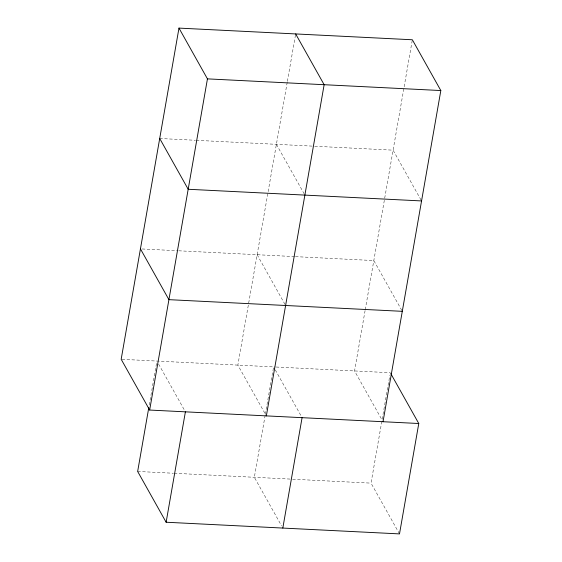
<?xml version="1.0" encoding="UTF-8"?>
<svg xmlns="http://www.w3.org/2000/svg" width="562" height="562" viewBox="0 0 562 562"><rect width="100%" height="100%" fill="white"/><g stroke="black" fill="none" stroke-linecap="round" stroke-linejoin="round"><path stroke-width="0.42" stroke-dasharray="2.81 2.11" d="M149.246 405.047L156.615 362.785M287.231 82.235L237.859 365.11L266.339 415.887M287.386 81.371L295.661 33.938M265.18 415.199L254.34 477.293L281.541 525.793M265.327 414.334L273.61 366.902L274.881 369.171M365.089 310.575L354.552 370.948L382.174 420.207M365.237 309.711L412.199 40.633M399.505 533.9L371.032 483.13L389.845 375.325M159.706 138.491L195.407 140.275M196.278 140.324L313.842 146.197M314.713 146.246L393.084 150.166L421.563 200.936M142.179 248.973L177.887 250.757M178.758 250.8L294.572 256.595M295.443 256.637L373.814 260.557L401.872 310.568M122.045 359.322L275.303 366.986M276.174 367.028L390.295 372.732M137.655 471.455L173.356 473.239M174.227 473.281L291.783 479.161M292.654 479.21L371.032 483.13M276.392 144.329L304.021 193.588M257.129 254.719L285.18 304.737M275.31 369.929L301.661 416.913M158.617 364.092L184.975 411.075"/><path stroke-width="0.84" d="M383.024 421.718L440.826 90.545L412.346 39.769L178.976 28.1L121.174 359.273L149.654 410.049L418.774 423.509L399.505 533.9L166.127 522.231L137.655 471.455L148.79 407.633M149.654 410.049L207.448 78.87L178.976 28.1M166.127 522.231L185.397 411.834M266.339 415.887L324.141 84.707L295.661 33.938M282.819 528.062L302.082 417.671M207.448 78.87L440.826 90.545M421.563 200.936L188.186 189.268L159.706 138.491M402.294 311.327L168.916 299.658L140.437 248.882M390.723 373.491L418.774 423.509"/></g></svg>
